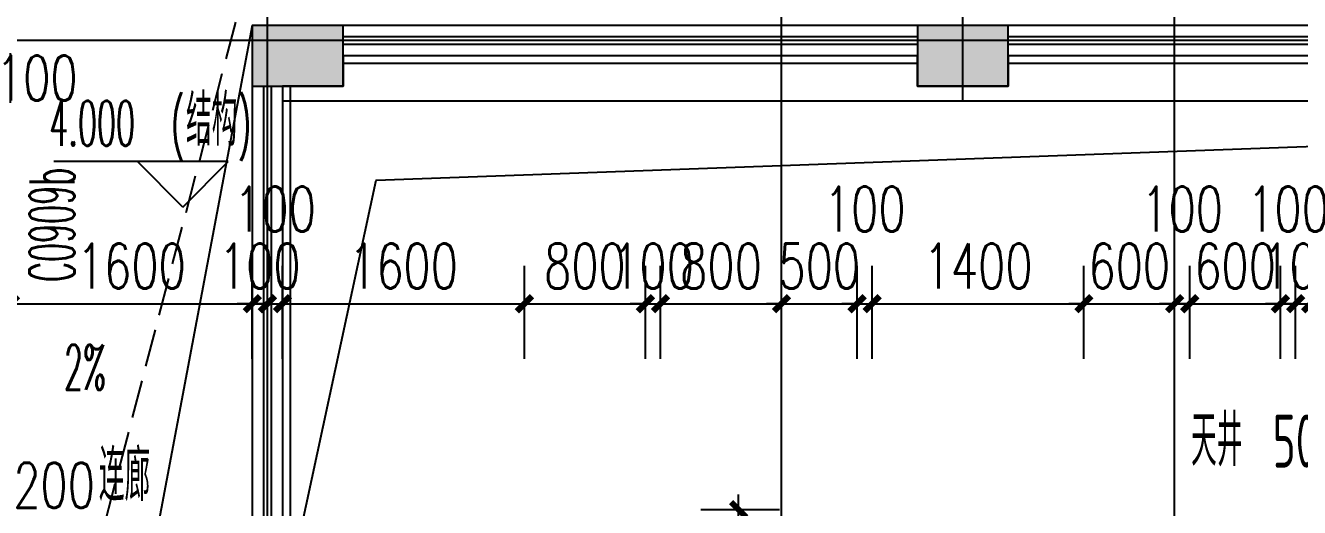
# Model space of a CAD drawing. Extents: x -129588 to 17450, y 1144 to 109436.
# Drawn here: x -38914 to -30488, y 84813 to 87998 of the extents above; entities that cross this region are included whole.
import ezdxf

# ---------------------------------------------------------------- set-up
doc = ezdxf.new("R2010")
doc.units = 0
doc.header["$LTSCALE"] = 1000
doc.header["$MEASUREMENT"] = 0
doc.linetypes.add('DASH', pattern=[0.35, 0.25, -0.1])
doc.layers.add('A-area(算全面积)', color=21, linetype='Continuous', plot=False)
doc.layers.add('A-area(算半面积)', color=23, linetype='Continuous', plot=False)
for name, color, linetype in [('A-洞口', 105, 'Continuous'), ('A-疏散距离', 105, 'DASH'), ('A-看线', 105, 'Continuous'), ('A-第三道尺寸线', 105, 'Continuous'), ('A-线脚看线', 9, 'Continuous'), ('AE-FLOR', 151, 'Continuous'), ('DIM_ELEV', 3, 'Continuous'), ('DIM_SYMB', 3, 'Continuous'), ('DOTE', 16, 'Continuous'), ('LABEL_PM', 7, 'Continuous'), ('PUB_HATCH', 8, 'Continuous'), ('PUB_TEXT', 7, 'Continuous'), ('WINDOW', 4, 'Continuous'), ('WINDOW_TEXT', 7, 'Continuous'), ('ys', 154, 'Continuous'), ('剪力墙', 6, 'Continuous'), ('栏杆', 142, 'Continuous')]:
    doc.layers.add(name, color=color, linetype=linetype)
doc.styles.add('_TCH_DIM', font='SIMPLEX.shx', dxfattribs={"width": 0.7, "bigfont": 'GBCBIG.shx'})
doc.styles.add('_TCH_DIM_T3', font='SIMPLEX.shx', dxfattribs={"width": 0.705882, "bigfont": 'GBCBIG.shx'})
doc.styles.add('_TCH_WINDOW', font='SIMPLEX.shx', dxfattribs={"width": 0.7, "height": 3.5, "bigfont": 'GBCBIG.shx'})
doc.styles.get("Standard").update_dxf_attribs({"font": 'gbenor.shx', "width": 0.7, "bigfont": 'gbcbig.shx'})
doc.dimstyles.new('_TCH_ARCH&&100', dxfattribs={"dimtxt": 297.5, "dimasz": 100, "dimexe": 250, "dimexo": 300, "dimgap": 100, "dimtad": 1, "dimdec": 0, "dimzin": 0, "dimdsep": 46, "dimtxsty": '_TCH_DIM_T3', "dimblk": 'ARCHTICK', "dimcen": 0.09, "dimclrt": 7, "dimazin": 2, "dimtfac": 1, "dimtdec": 0, "dimtix": 1, "dimtmove": 2, "dimatfit": 3, "dimfxl": 0, "dimtolj": 1, "dimtzin": 0, "dimarcsym": 0})

# ---------------------------------------------------------------- blocks, each defined once
blk = doc.blocks.new('zhouxianssceng0329')
at = {"layer": 'DOTE'}
for p, q in [((-37313.7, 132089.9), (-37313.7, 156469.4)), ((-33913.7, 132089.9), (-33913.7, 156469.4)), ((-32713.7, 146898.2), (-32713.7, 156469.4)), ((-31313.7, 140298.2), (-31313.7, 156469.4)), ((-20013.7, 147298.2), (-44988.6, 147298.2))]:
    blk.add_line(p, q, dxfattribs=at)
blk = doc.blocks.new('jgjlq030328')
at = {"layer": 'PUB_HATCH'}
for points in [[(-283735, 20511.9), (-283135, 20511.9), (-283135, 20911.9), (-283735, 20911.9)], [(-279335, 20511.9), (-278735, 20511.9), (-278735, 20911.9), (-279335, 20911.9)]]:
    blk.add_hatch(color=256, dxfattribs=at).paths.add_polyline_path(points)
at = {"layer": '剪力墙'}
for points in [[(-283735, 20511.9), (-283135, 20511.9), (-283135, 20911.9), (-283735, 20911.9)], [(-279335, 20511.9), (-278735, 20511.9), (-278735, 20911.9), (-279335, 20911.9)]]:
    blk.add_lwpolyline(points, close=True, dxfattribs=at)
for points in [[(-283535, 20511.9), (-283535, 20511.9)], [(-279135, 20511.9), (-279135, 20511.9)]]:
    blk.add_lwpolyline(points, dxfattribs=at)
blk = doc.blocks.new('$TCHSYS$WIN2D')
for p, q in [((-0.5, 0.5), (0.5, 0.5)), ((-0.5, 0.5), (-0.5, -0.5)), ((0.5, 0.5), (0.5, -0.5)), ((0.5, 0.1667), (-0.5, 0.1667)), ((0.5, -0.1667), (-0.5, -0.1667)), ((-0.5, -0.5), (0.5, -0.5))]:
    blk.add_line(p, q)
blk = doc.blocks.new('_ArchTick')
at = {"color": 0, "linetype": 'ByBlock', "const_width": 0.4}
blk.add_lwpolyline([(-0.5, -0.5), (0.5, 0.5)], dxfattribs=at)
blk = doc.blocks.new('*D990')
at = {"layer": 'A-第三道尺寸线', "color": 0, "lineweight": -2, "transparency": 16777216}
for p, q in [((21109.3, 172441.8), (21109.3, 173061.7)), ((21209.3, 172441.8), (21209.3, 173061.7)), ((21109.3, 172811.7), (21009.3, 172811.7)), ((21109.3, 172811.7), (21209.3, 172811.7)), ((21209.3, 172811.7), (21309.3, 172811.7))]:
    blk.add_line(p, q, dxfattribs=at)
at = {"layer": 'Defpoints', "color": 0, "transparency": 16777216}
for p in [(21209.3, 172811.7), (21109.3, 172141.8), (21209.3, 172141.8)]:
    blk.add_point(p, dxfattribs=at)
at = {"layer": 'A-第三道尺寸线', "color": 0, "lineweight": -2, "transparency": 16777216, "xscale": 100, "yscale": 100, "zscale": 100}
blk.add_blockref('_ArchTick', (21109.3, 172811.7), dxfattribs=at)
at = {"layer": 'A-第三道尺寸线', "color": 0, "lineweight": -2, "transparency": 16777216, "xscale": 100, "yscale": 100, "zscale": 100, "rotation": 180}
blk.add_blockref('_ArchTick', (21209.3, 172811.7), dxfattribs=at)
at = {"layer": 'A-第三道尺寸线', "color": 7, "transparency": 16777216, "insert": (21484.3, 173086.7), "char_height": 297.5, "attachment_point": 5, "style": '_TCH_DIM_T3'}
blk.add_mtext('\\A1;100', dxfattribs=at)
blk = doc.blocks.new('*D1026')
at = {"layer": 'A-第三道尺寸线', "color": 0, "lineweight": -2, "transparency": 16777216}
for p, q in [((-3270.7, 169734.8), (-3270.7, 170370.7)), ((-3070.7, 169734.8), (-3070.7, 170370.7)), ((-3270.7, 170120.7), (-3370.7, 170120.7)), ((-3270.7, 170120.7), (-3070.7, 170120.7)), ((-3070.7, 170120.7), (-2970.7, 170120.7))]:
    blk.add_line(p, q, dxfattribs=at)
at = {"layer": 'Defpoints', "color": 0, "transparency": 16777216}
for p in [(-3070.7, 170120.7), (-3270.7, 169434.8), (-3070.7, 169434.8)]:
    blk.add_point(p, dxfattribs=at)
at = {"layer": 'A-第三道尺寸线', "color": 0, "lineweight": -2, "transparency": 16777216, "xscale": 100, "yscale": 100, "zscale": 100}
blk.add_blockref('_ArchTick', (-3270.7, 170120.7), dxfattribs=at)
at = {"layer": 'A-第三道尺寸线', "color": 0, "lineweight": -2, "transparency": 16777216, "xscale": 100, "yscale": 100, "zscale": 100, "rotation": 180}
blk.add_blockref('_ArchTick', (-3070.7, 170120.7), dxfattribs=at)
at = {"layer": 'A-第三道尺寸线', "color": 7, "transparency": 16777216, "insert": (-2781.7, 170395.7), "char_height": 297.5, "attachment_point": 5, "style": '_TCH_DIM_T3'}
blk.add_mtext('\\A1;200', dxfattribs=at)
blk = doc.blocks.new('ssxianjiao0329')
at = {"layer": 'A-线脚看线'}
for points in [[(-36813.7, 147148.2), (-33013.7, 147148.2)], [(-32413.7, 147148.2), (-22513.7, 147148.2)], [(-37163.7, 146998.2), (-37163.7, 143498.2)]]:
    blk.add_lwpolyline(points, dxfattribs=at)
blk = doc.blocks.new('3-122')
at = {"layer": 'A-area(算全面积)'}
blk.add_lwpolyline([(-158972, 87498.2), (-158972, 87498.2), (-158972, 87498.2), (-158972, 84098.2), (-156422, 84098.2), (-156422, 84098.2), (-155172, 84098.2), (-155172, 84098.2), (-153572, 84098.2), (-153572, 84298.2), (-152972, 84298.2), (-152972, 80998.2), (-151572, 80998.2), (-151572, 84298.2), (-150972, 84298.2), (-150972, 84098.2), (-149471.9, 84098.2), (-149471.9, 84098.2), (-148222, 84098.2), (-148222, 84098.2), (-147321.9, 84098.2), (-147322, 85698.2), (-143872, 85698.2), (-143872, 87498.2)], close=True, dxfattribs=at)
at = {"layer": 'A-看线'}
blk.add_lwpolyline([(-143872, 87498.2), (-158972, 87498.2)], dxfattribs=at)
at = {"layer": 'AE-FLOR'}
for points in [[(-154772, 87998.2), (-158572, 87998.2)], [(-144272, 87998.2), (-154172, 87998.2)], [(-154772, 87798.2), (-158572, 87798.2)], [(-144272, 87798.2), (-154172, 87798.2)], [(-159172, 87598.2), (-159172, 84098.2)], [(-158972, 87598.2), (-158972, 84098.2)]]:
    blk.add_lwpolyline(points, dxfattribs=at)
at = {"layer": 'DIM_ELEV'}
for p, q in [((-159331.3, 87098.4), (-160484.6, 87098.4)), ((-159631.3, 86798.4), (-159931.3, 87098.4)), ((-159631.3, 86798.4), (-159331.3, 87098.4))]:
    blk.add_line(p, q, dxfattribs=at)
at = {"layer": '栏杆'}
for points in [[(-154772, 87923.2), (-158572, 87923.2)], [(-144272, 87923.2), (-154172, 87923.2)], [(-154772, 87873.2), (-158572, 87873.2)], [(-144272, 87873.2), (-154172, 87873.2)], [(-159097, 87598.2), (-159097, 84098.2)], [(-159047, 87598.2), (-159047, 84098.2)]]:
    blk.add_lwpolyline(points, dxfattribs=at)
at = {"layer": 'PUB_TEXT', "style": '_TCH_DIM'}
for s, height, width, p in [('(', 297.5, 0.494118, (-159708.4, 87203.4)), ('结构', 337.59, 0.7, (-159610.4, 87203.4)), (')', 297.5, 0.494118, (-159266.3, 87203.4)), ('4.000', 297.5, 0.494118, (-160514.6, 87203.4))]:
    blk.add_text(s, height=height, dxfattribs=dict(at, width=width)).set_placement(p)
at = {"layer": 'PUB_TEXT', "width": 0.7}
for s, height, p in [('天井', 337.59, (-152963.6, 85087)), ('50m', 350, (-152423.4, 85076.4)), ('连廊', 337.59, (-160187, 84856.1))]:
    blk.add_text(s, height=height, dxfattribs=at).set_placement(p)
blk = doc.blocks.new('*D422')
at = {"layer": 'A-第三道尺寸线', "color": 0, "lineweight": -2, "transparency": 16777216}
for p, q in [((-34197.1, 84798.2), (-34197.1, 84898.2)), ((-33927.3, 84798.2), (-34447.1, 84798.2)), ((-34197.1, 84098.2), (-34197.1, 84798.2)), ((-33927.3, 84098.2), (-34447.1, 84098.2)), ((-34197.1, 84098.2), (-34197.1, 83998.2))]:
    blk.add_line(p, q, dxfattribs=at)
at = {"layer": 'Defpoints', "color": 0, "transparency": 16777216}
for p in [(-34197.1, 84798.2), (-33627.3, 84798.2), (-33627.3, 84098.2)]:
    blk.add_point(p, dxfattribs=at)
at = {"layer": 'A-第三道尺寸线', "color": 0, "lineweight": -2, "transparency": 16777216, "xscale": 100, "yscale": 100, "zscale": 100}
for p, rotation in [((-34197.1, 84798.2), 270), ((-34197.1, 84098.2), 90)]:
    blk.add_blockref('_ArchTick', p, dxfattribs=dict(at, rotation=rotation))
at = {"layer": 'A-第三道尺寸线', "color": 7, "transparency": 16777216, "insert": (-34445.8, 84448.2), "char_height": 297.5, "attachment_point": 5, "rotation": 90, "style": '_TCH_DIM_T3'}
blk.add_mtext('\\A1;700', dxfattribs=at)
blk = doc.blocks.new('*D472')
at = {"layer": 'A-第三道尺寸线', "color": 0, "lineweight": -2, "transparency": 16777216}
for p, q in [((-39013.7, 85796.1), (-39013.7, 86409.5)), ((-37413.7, 85796.1), (-37413.7, 86409.5)), ((-39013.7, 86159.5), (-37413.7, 86159.5))]:
    blk.add_line(p, q, dxfattribs=at)
at = {"layer": 'Defpoints', "color": 0, "transparency": 16777216}
for p in [(-37413.7, 86159.5), (-39013.7, 85496.1), (-37413.7, 85496.1)]:
    blk.add_point(p, dxfattribs=at)
at = {"layer": 'A-第三道尺寸线', "color": 0, "lineweight": -2, "transparency": 16777216, "xscale": 100, "yscale": 100, "zscale": 100, "rotation": 180}
blk.add_blockref('_ArchTick', (-39013.7, 86159.5), dxfattribs=at)
at = {"layer": 'A-第三道尺寸线', "color": 0, "lineweight": -2, "transparency": 16777216, "xscale": 100, "yscale": 100, "zscale": 100}
blk.add_blockref('_ArchTick', (-37413.7, 86159.5), dxfattribs=at)
at = {"layer": 'A-第三道尺寸线', "color": 7, "transparency": 16777216, "insert": (-38213.7, 86408.2), "char_height": 297.5, "attachment_point": 5, "style": '_TCH_DIM_T3'}
blk.add_mtext('\\A1;1600', dxfattribs=at)
blk = doc.blocks.new('*D473')
at = {"layer": 'A-第三道尺寸线', "color": 0, "lineweight": -2, "transparency": 16777216}
for p, q in [((-37413.7, 85796.1), (-37413.7, 86409.5)), ((-37313.7, 85796.1), (-37313.7, 86409.5)), ((-37413.7, 86159.5), (-37513.7, 86159.5)), ((-37413.7, 86159.5), (-37313.7, 86159.5)), ((-37313.7, 86159.5), (-37213.7, 86159.5))]:
    blk.add_line(p, q, dxfattribs=at)
at = {"layer": 'Defpoints', "color": 0, "transparency": 16777216}
for p in [(-37313.7, 86159.5), (-37413.7, 85496.1), (-37313.7, 85496.1)]:
    blk.add_point(p, dxfattribs=at)
at = {"layer": 'A-第三道尺寸线', "color": 0, "lineweight": -2, "transparency": 16777216, "xscale": 100, "yscale": 100, "zscale": 100}
blk.add_blockref('_ArchTick', (-37413.7, 86159.5), dxfattribs=at)
at = {"layer": 'A-第三道尺寸线', "color": 0, "lineweight": -2, "transparency": 16777216, "xscale": 100, "yscale": 100, "zscale": 100, "rotation": 180}
blk.add_blockref('_ArchTick', (-37313.7, 86159.5), dxfattribs=at)
at = {"layer": 'A-第三道尺寸线', "color": 7, "transparency": 16777216, "insert": (-37363.7, 86408.2), "char_height": 297.5, "attachment_point": 5, "style": '_TCH_DIM_T3'}
blk.add_mtext('\\A1;100', dxfattribs=at)
blk = doc.blocks.new('*D474')
at = {"layer": 'A-第三道尺寸线', "color": 0, "lineweight": -2, "transparency": 16777216}
for p, q in [((-37313.7, 85796.1), (-37313.7, 86409.5)), ((-37213.7, 85796.1), (-37213.7, 86409.5)), ((-37313.7, 86159.5), (-37413.7, 86159.5)), ((-37313.7, 86159.5), (-37213.7, 86159.5)), ((-37213.7, 86159.5), (-37113.7, 86159.5))]:
    blk.add_line(p, q, dxfattribs=at)
at = {"layer": 'Defpoints', "color": 0, "transparency": 16777216}
for p in [(-37213.7, 86159.5), (-37313.7, 85496.1), (-37213.7, 85496.1)]:
    blk.add_point(p, dxfattribs=at)
at = {"layer": 'A-第三道尺寸线', "color": 0, "lineweight": -2, "transparency": 16777216, "xscale": 100, "yscale": 100, "zscale": 100}
blk.add_blockref('_ArchTick', (-37313.7, 86159.5), dxfattribs=at)
at = {"layer": 'A-第三道尺寸线', "color": 0, "lineweight": -2, "transparency": 16777216, "xscale": 100, "yscale": 100, "zscale": 100, "rotation": 180}
blk.add_blockref('_ArchTick', (-37213.7, 86159.5), dxfattribs=at)
at = {"layer": 'A-第三道尺寸线', "color": 7, "transparency": 16777216, "insert": (-37263.7, 86784.5), "char_height": 297.5, "attachment_point": 5, "style": '_TCH_DIM_T3'}
blk.add_mtext('\\A1;100', dxfattribs=at)
blk = doc.blocks.new('*D475')
at = {"layer": 'A-第三道尺寸线', "color": 0, "lineweight": -2, "transparency": 16777216}
for p, q in [((-37213.7, 85796.1), (-37213.7, 86409.5)), ((-35613.8, 85796.1), (-35613.8, 86409.5)), ((-37213.7, 86159.5), (-35613.8, 86159.5))]:
    blk.add_line(p, q, dxfattribs=at)
at = {"layer": 'Defpoints', "color": 0, "transparency": 16777216}
for p in [(-35613.8, 86159.5), (-37213.7, 85496.1), (-35613.8, 85496.1)]:
    blk.add_point(p, dxfattribs=at)
at = {"layer": 'A-第三道尺寸线', "color": 0, "lineweight": -2, "transparency": 16777216, "xscale": 100, "yscale": 100, "zscale": 100, "rotation": 180}
blk.add_blockref('_ArchTick', (-37213.7, 86159.5), dxfattribs=at)
at = {"layer": 'A-第三道尺寸线', "color": 0, "lineweight": -2, "transparency": 16777216, "xscale": 100, "yscale": 100, "zscale": 100}
blk.add_blockref('_ArchTick', (-35613.8, 86159.5), dxfattribs=at)
at = {"layer": 'A-第三道尺寸线', "color": 7, "transparency": 16777216, "insert": (-36413.8, 86408.2), "char_height": 297.5, "attachment_point": 5, "style": '_TCH_DIM_T3'}
blk.add_mtext('\\A1;1600', dxfattribs=at)
blk = doc.blocks.new('*D476')
at = {"layer": 'A-第三道尺寸线', "color": 0, "lineweight": -2, "transparency": 16777216}
for p, q in [((-35613.8, 85796.1), (-35613.8, 86409.5)), ((-34813.7, 85796.1), (-34813.7, 86409.5)), ((-35613.8, 86159.5), (-34813.7, 86159.5))]:
    blk.add_line(p, q, dxfattribs=at)
at = {"layer": 'Defpoints', "color": 0, "transparency": 16777216}
for p in [(-34813.7, 86159.5), (-35613.8, 85496.1), (-34813.7, 85496.1)]:
    blk.add_point(p, dxfattribs=at)
at = {"layer": 'A-第三道尺寸线', "color": 0, "lineweight": -2, "transparency": 16777216, "xscale": 100, "yscale": 100, "zscale": 100, "rotation": 180}
blk.add_blockref('_ArchTick', (-35613.8, 86159.5), dxfattribs=at)
at = {"layer": 'A-第三道尺寸线', "color": 0, "lineweight": -2, "transparency": 16777216, "xscale": 100, "yscale": 100, "zscale": 100}
blk.add_blockref('_ArchTick', (-34813.7, 86159.5), dxfattribs=at)
at = {"layer": 'A-第三道尺寸线', "color": 7, "transparency": 16777216, "insert": (-35213.8, 86408.2), "char_height": 297.5, "attachment_point": 5, "style": '_TCH_DIM_T3'}
blk.add_mtext('\\A1;800', dxfattribs=at)
blk = doc.blocks.new('*D477')
at = {"layer": 'A-第三道尺寸线', "color": 0, "lineweight": -2, "transparency": 16777216}
for p, q in [((-34813.7, 85796.1), (-34813.7, 86409.5)), ((-34713.7, 85796.1), (-34713.7, 86409.5)), ((-34813.7, 86159.5), (-34913.7, 86159.5)), ((-34813.7, 86159.5), (-34713.7, 86159.5)), ((-34713.7, 86159.5), (-34613.7, 86159.5))]:
    blk.add_line(p, q, dxfattribs=at)
at = {"layer": 'Defpoints', "color": 0, "transparency": 16777216}
for p in [(-34713.7, 86159.5), (-34813.7, 85496.1), (-34713.7, 85496.1)]:
    blk.add_point(p, dxfattribs=at)
at = {"layer": 'A-第三道尺寸线', "color": 0, "lineweight": -2, "transparency": 16777216, "xscale": 100, "yscale": 100, "zscale": 100}
blk.add_blockref('_ArchTick', (-34813.7, 86159.5), dxfattribs=at)
at = {"layer": 'A-第三道尺寸线', "color": 0, "lineweight": -2, "transparency": 16777216, "xscale": 100, "yscale": 100, "zscale": 100, "rotation": 180}
blk.add_blockref('_ArchTick', (-34713.7, 86159.5), dxfattribs=at)
at = {"layer": 'A-第三道尺寸线', "color": 7, "transparency": 16777216, "insert": (-34763.7, 86408.2), "char_height": 297.5, "attachment_point": 5, "style": '_TCH_DIM_T3'}
blk.add_mtext('\\A1;100', dxfattribs=at)
blk = doc.blocks.new('*D478')
at = {"layer": 'A-第三道尺寸线', "color": 0, "lineweight": -2, "transparency": 16777216}
for p, q in [((-34713.7, 85796.1), (-34713.7, 86409.5)), ((-33913.7, 85796.1), (-33913.7, 86409.5)), ((-34713.7, 86159.5), (-33913.7, 86159.5))]:
    blk.add_line(p, q, dxfattribs=at)
at = {"layer": 'Defpoints', "color": 0, "transparency": 16777216}
for p in [(-33913.7, 86159.5), (-34713.7, 85496.1), (-33913.7, 85496.1)]:
    blk.add_point(p, dxfattribs=at)
at = {"layer": 'A-第三道尺寸线', "color": 0, "lineweight": -2, "transparency": 16777216, "xscale": 100, "yscale": 100, "zscale": 100, "rotation": 180}
blk.add_blockref('_ArchTick', (-34713.7, 86159.5), dxfattribs=at)
at = {"layer": 'A-第三道尺寸线', "color": 0, "lineweight": -2, "transparency": 16777216, "xscale": 100, "yscale": 100, "zscale": 100}
blk.add_blockref('_ArchTick', (-33913.7, 86159.5), dxfattribs=at)
at = {"layer": 'A-第三道尺寸线', "color": 7, "transparency": 16777216, "insert": (-34313.7, 86408.2), "char_height": 297.5, "attachment_point": 5, "style": '_TCH_DIM_T3'}
blk.add_mtext('\\A1;800', dxfattribs=at)
blk = doc.blocks.new('*D479')
at = {"layer": 'A-第三道尺寸线', "color": 0, "lineweight": -2, "transparency": 16777216}
for p, q in [((-33913.7, 85796.1), (-33913.7, 86409.5)), ((-33413.7, 85796.1), (-33413.7, 86409.5)), ((-33913.7, 86159.5), (-34013.7, 86159.5)), ((-33913.7, 86159.5), (-33413.7, 86159.5)), ((-33413.7, 86159.5), (-33313.7, 86159.5))]:
    blk.add_line(p, q, dxfattribs=at)
at = {"layer": 'Defpoints', "color": 0, "transparency": 16777216}
for p in [(-33413.7, 86159.5), (-33913.7, 85496.1), (-33413.7, 85496.1)]:
    blk.add_point(p, dxfattribs=at)
at = {"layer": 'A-第三道尺寸线', "color": 0, "lineweight": -2, "transparency": 16777216, "xscale": 100, "yscale": 100, "zscale": 100}
blk.add_blockref('_ArchTick', (-33913.7, 86159.5), dxfattribs=at)
at = {"layer": 'A-第三道尺寸线', "color": 0, "lineweight": -2, "transparency": 16777216, "xscale": 100, "yscale": 100, "zscale": 100, "rotation": 180}
blk.add_blockref('_ArchTick', (-33413.7, 86159.5), dxfattribs=at)
at = {"layer": 'A-第三道尺寸线', "color": 7, "transparency": 16777216, "insert": (-33663.7, 86408.2), "char_height": 297.5, "attachment_point": 5, "style": '_TCH_DIM_T3'}
blk.add_mtext('\\A1;500', dxfattribs=at)
blk = doc.blocks.new('*D480')
at = {"layer": 'A-第三道尺寸线', "color": 0, "lineweight": -2, "transparency": 16777216}
for p, q in [((-33413.7, 85796.1), (-33413.7, 86409.5)), ((-33313.7, 85796.1), (-33313.7, 86409.5)), ((-33413.7, 86159.5), (-33513.7, 86159.5)), ((-33413.7, 86159.5), (-33313.7, 86159.5)), ((-33313.7, 86159.5), (-33213.7, 86159.5))]:
    blk.add_line(p, q, dxfattribs=at)
at = {"layer": 'Defpoints', "color": 0, "transparency": 16777216}
for p in [(-33313.7, 86159.5), (-33413.7, 85496.1), (-33313.7, 85496.1)]:
    blk.add_point(p, dxfattribs=at)
at = {"layer": 'A-第三道尺寸线', "color": 0, "lineweight": -2, "transparency": 16777216, "xscale": 100, "yscale": 100, "zscale": 100}
blk.add_blockref('_ArchTick', (-33413.7, 86159.5), dxfattribs=at)
at = {"layer": 'A-第三道尺寸线', "color": 0, "lineweight": -2, "transparency": 16777216, "xscale": 100, "yscale": 100, "zscale": 100, "rotation": 180}
blk.add_blockref('_ArchTick', (-33313.7, 86159.5), dxfattribs=at)
at = {"layer": 'A-第三道尺寸线', "color": 7, "transparency": 16777216, "insert": (-33363.7, 86784.5), "char_height": 297.5, "attachment_point": 5, "style": '_TCH_DIM_T3'}
blk.add_mtext('\\A1;100', dxfattribs=at)
blk = doc.blocks.new('*D481')
at = {"layer": 'A-第三道尺寸线', "color": 0, "lineweight": -2, "transparency": 16777216}
for p, q in [((-33313.7, 85796.1), (-33313.7, 86409.5)), ((-31913.7, 85796.1), (-31913.7, 86409.5)), ((-33313.7, 86159.5), (-31913.7, 86159.5))]:
    blk.add_line(p, q, dxfattribs=at)
at = {"layer": 'Defpoints', "color": 0, "transparency": 16777216}
for p in [(-31913.7, 86159.5), (-33313.7, 85496.1), (-31913.7, 85496.1)]:
    blk.add_point(p, dxfattribs=at)
at = {"layer": 'A-第三道尺寸线', "color": 0, "lineweight": -2, "transparency": 16777216, "xscale": 100, "yscale": 100, "zscale": 100, "rotation": 180}
blk.add_blockref('_ArchTick', (-33313.7, 86159.5), dxfattribs=at)
at = {"layer": 'A-第三道尺寸线', "color": 0, "lineweight": -2, "transparency": 16777216, "xscale": 100, "yscale": 100, "zscale": 100}
blk.add_blockref('_ArchTick', (-31913.7, 86159.5), dxfattribs=at)
at = {"layer": 'A-第三道尺寸线', "color": 7, "transparency": 16777216, "insert": (-32613.7, 86408.2), "char_height": 297.5, "attachment_point": 5, "style": '_TCH_DIM_T3'}
blk.add_mtext('\\A1;1400', dxfattribs=at)
blk = doc.blocks.new('*D482')
at = {"layer": 'A-第三道尺寸线', "color": 0, "lineweight": -2, "transparency": 16777216}
for p, q in [((-31913.7, 85796.1), (-31913.7, 86409.5)), ((-31313.7, 85796.1), (-31313.7, 86409.5)), ((-31913.7, 86159.5), (-32013.7, 86159.5)), ((-31913.7, 86159.5), (-31313.7, 86159.5)), ((-31313.7, 86159.5), (-31213.7, 86159.5))]:
    blk.add_line(p, q, dxfattribs=at)
at = {"layer": 'Defpoints', "color": 0, "transparency": 16777216}
for p in [(-31313.7, 86159.5), (-31913.7, 85496.1), (-31313.7, 85496.1)]:
    blk.add_point(p, dxfattribs=at)
at = {"layer": 'A-第三道尺寸线', "color": 0, "lineweight": -2, "transparency": 16777216, "xscale": 100, "yscale": 100, "zscale": 100}
blk.add_blockref('_ArchTick', (-31913.7, 86159.5), dxfattribs=at)
at = {"layer": 'A-第三道尺寸线', "color": 0, "lineweight": -2, "transparency": 16777216, "xscale": 100, "yscale": 100, "zscale": 100, "rotation": 180}
blk.add_blockref('_ArchTick', (-31313.7, 86159.5), dxfattribs=at)
at = {"layer": 'A-第三道尺寸线', "color": 7, "transparency": 16777216, "insert": (-31613.7, 86408.2), "char_height": 297.5, "attachment_point": 5, "style": '_TCH_DIM_T3'}
blk.add_mtext('\\A1;600', dxfattribs=at)
blk = doc.blocks.new('*D483')
at = {"layer": 'A-第三道尺寸线', "color": 0, "lineweight": -2, "transparency": 16777216}
for p, q in [((-31313.7, 85796.1), (-31313.7, 86409.5)), ((-31213.7, 85796.1), (-31213.7, 86409.5)), ((-31313.7, 86159.5), (-31413.7, 86159.5)), ((-31313.7, 86159.5), (-31213.7, 86159.5)), ((-31213.7, 86159.5), (-31113.7, 86159.5))]:
    blk.add_line(p, q, dxfattribs=at)
at = {"layer": 'Defpoints', "color": 0, "transparency": 16777216}
for p in [(-31213.7, 86159.5), (-31313.7, 85496.1), (-31213.7, 85496.1)]:
    blk.add_point(p, dxfattribs=at)
at = {"layer": 'A-第三道尺寸线', "color": 0, "lineweight": -2, "transparency": 16777216, "xscale": 100, "yscale": 100, "zscale": 100}
blk.add_blockref('_ArchTick', (-31313.7, 86159.5), dxfattribs=at)
at = {"layer": 'A-第三道尺寸线', "color": 0, "lineweight": -2, "transparency": 16777216, "xscale": 100, "yscale": 100, "zscale": 100, "rotation": 180}
blk.add_blockref('_ArchTick', (-31213.7, 86159.5), dxfattribs=at)
at = {"layer": 'A-第三道尺寸线', "color": 7, "transparency": 16777216, "insert": (-31263.7, 86784.5), "char_height": 297.5, "attachment_point": 5, "style": '_TCH_DIM_T3'}
blk.add_mtext('\\A1;100', dxfattribs=at)
blk = doc.blocks.new('*D484')
at = {"layer": 'A-第三道尺寸线', "color": 0, "lineweight": -2, "transparency": 16777216}
for p, q in [((-31213.7, 85796.1), (-31213.7, 86409.5)), ((-30613.7, 85796.1), (-30613.7, 86409.5)), ((-31213.7, 86159.5), (-31313.7, 86159.5)), ((-31213.7, 86159.5), (-30613.7, 86159.5)), ((-30613.7, 86159.5), (-30513.7, 86159.5))]:
    blk.add_line(p, q, dxfattribs=at)
at = {"layer": 'Defpoints', "color": 0, "transparency": 16777216}
for p in [(-30613.7, 86159.5), (-31213.7, 85496.1), (-30613.7, 85496.1)]:
    blk.add_point(p, dxfattribs=at)
at = {"layer": 'A-第三道尺寸线', "color": 0, "lineweight": -2, "transparency": 16777216, "xscale": 100, "yscale": 100, "zscale": 100}
blk.add_blockref('_ArchTick', (-31213.7, 86159.5), dxfattribs=at)
at = {"layer": 'A-第三道尺寸线', "color": 0, "lineweight": -2, "transparency": 16777216, "xscale": 100, "yscale": 100, "zscale": 100, "rotation": 180}
blk.add_blockref('_ArchTick', (-30613.7, 86159.5), dxfattribs=at)
at = {"layer": 'A-第三道尺寸线', "color": 7, "transparency": 16777216, "insert": (-30913.7, 86408.2), "char_height": 297.5, "attachment_point": 5, "style": '_TCH_DIM_T3'}
blk.add_mtext('\\A1;600', dxfattribs=at)
blk = doc.blocks.new('*D485')
at = {"layer": 'A-第三道尺寸线', "color": 0, "lineweight": -2, "transparency": 16777216}
for p, q in [((-30613.7, 85796.1), (-30613.7, 86409.5)), ((-30513.7, 85796.1), (-30513.7, 86409.5)), ((-30613.7, 86159.5), (-30713.7, 86159.5)), ((-30613.7, 86159.5), (-30513.7, 86159.5)), ((-30513.7, 86159.5), (-30413.7, 86159.5))]:
    blk.add_line(p, q, dxfattribs=at)
at = {"layer": 'Defpoints', "color": 0, "transparency": 16777216}
for p in [(-30513.7, 86159.5), (-30613.7, 85496.1), (-30513.7, 85496.1)]:
    blk.add_point(p, dxfattribs=at)
at = {"layer": 'A-第三道尺寸线', "color": 0, "lineweight": -2, "transparency": 16777216, "xscale": 100, "yscale": 100, "zscale": 100}
blk.add_blockref('_ArchTick', (-30613.7, 86159.5), dxfattribs=at)
at = {"layer": 'A-第三道尺寸线', "color": 0, "lineweight": -2, "transparency": 16777216, "xscale": 100, "yscale": 100, "zscale": 100, "rotation": 180}
blk.add_blockref('_ArchTick', (-30513.7, 86159.5), dxfattribs=at)
at = {"layer": 'A-第三道尺寸线', "color": 7, "transparency": 16777216, "insert": (-30563.7, 86784.5), "char_height": 297.5, "attachment_point": 5, "style": '_TCH_DIM_T3'}
blk.add_mtext('\\A1;100', dxfattribs=at)
blk = doc.blocks.new('*D486')
at = {"layer": 'A-第三道尺寸线', "color": 0, "lineweight": -2, "transparency": 16777216}
for p, q in [((-30513.7, 85796.1), (-30513.7, 86409.5)), ((-30413.7, 85796.1), (-30413.7, 86409.5)), ((-30513.7, 86159.5), (-30613.7, 86159.5)), ((-30513.7, 86159.5), (-30413.7, 86159.5)), ((-30413.7, 86159.5), (-30313.7, 86159.5))]:
    blk.add_line(p, q, dxfattribs=at)
at = {"layer": 'Defpoints', "color": 0, "transparency": 16777216}
for p in [(-30413.7, 86159.5), (-30513.7, 85496.1), (-30413.7, 85496.1)]:
    blk.add_point(p, dxfattribs=at)
at = {"layer": 'A-第三道尺寸线', "color": 0, "lineweight": -2, "transparency": 16777216, "xscale": 100, "yscale": 100, "zscale": 100}
blk.add_blockref('_ArchTick', (-30513.7, 86159.5), dxfattribs=at)
at = {"layer": 'A-第三道尺寸线', "color": 0, "lineweight": -2, "transparency": 16777216, "xscale": 100, "yscale": 100, "zscale": 100, "rotation": 180}
blk.add_blockref('_ArchTick', (-30413.7, 86159.5), dxfattribs=at)
at = {"layer": 'A-第三道尺寸线', "color": 7, "transparency": 16777216, "insert": (-30463.7, 86408.2), "char_height": 297.5, "attachment_point": 5, "style": '_TCH_DIM_T3'}
blk.add_mtext('\\A1;100', dxfattribs=at)
blk = doc.blocks.new('a1HUXING0323')
at = {"layer": 'WINDOW'}
ref = blk.add_blockref('$TCHSYS$WIN2D', (21209.3, 172134.8), dxfattribs=dict(at, xscale=-900, yscale=-200, zscale=-900, rotation=270))
ref.add_attrib('A', 'C0909b', (21733, 171739.3), dxfattribs={"layer": 'WINDOW_TEXT', "height": 297.5, "rotation": 90, "style": '_TCH_WINDOW', "width": 0.494118})
at = {"layer": 'A-第三道尺寸线'}
dim = blk.add_linear_dim(base=(21209.3, 172811.7), p1=(21109.3, 172141.8), p2=(21209.3, 172141.8), angle=0, dimstyle='_TCH_ARCH&&100', dxfattribs=at)
dim.commit()
dim.dimension.update_dxf_attribs({"geometry": '*D990', "text_midpoint": (21484.3, 173086.7), "dimtype": 161})
blk = doc.blocks.new('a2huxing0322')
at = {"layer": 'A-第三道尺寸线'}
dim = blk.add_linear_dim(base=(-3070.7, 170120.7), p1=(-3270.7, 169434.8), p2=(-3070.7, 169434.8), angle=0, dimstyle='_TCH_ARCH&&100', dxfattribs=at)
dim.commit()
dim.dimension.update_dxf_attribs({"geometry": '*D1026', "text_midpoint": (-2781.7, 170395.7), "dimtype": 161})

msp = doc.modelspace()

# ---------------------------------------------------------------- block references
msp.add_blockref('zhouxianssceng0329', (0, -59400))
at = {"layer": '剪力墙'}
msp.add_blockref('jgjlq030328', (246321.3, 67086.3), dxfattribs=at)

# ---------------------------------------------------------------- dimensions: what is measured, and where the dimension line sits
at = {"layer": 'A-第三道尺寸线'}
for base, p1, p2, picture, middle in [((-33313.7, 86159.5), (-33413.7, 85496.1), (-33313.7, 85496.1), '*D480', (-33363.7, 86784.5)), ((-31213.7, 86159.5), (-31313.7, 85496.1), (-31213.7, 85496.1), '*D483', (-31263.7, 86784.5)), ((-30513.7, 86159.5), (-30613.7, 85496.1), (-30513.7, 85496.1), '*D485', (-30563.7, 86784.5))]:
    dim = msp.add_linear_dim(base=base, p1=p1, p2=p2, angle=0, dimstyle='_TCH_ARCH&&100', dxfattribs=at)
    dim.commit()
    dim.dimension.update_dxf_attribs({"geometry": picture, "text_midpoint": middle, "dimtype": 129})
for p1, p2, distance, picture, middle in [((-35613.8, 85496.1), (-34813.7, 85496.1), 663.4, '*D476', (-35213.8, 86408.2)), ((-34813.7, 85496.1), (-34713.7, 85496.1), 663.4, '*D477', (-34763.7, 86408.2)), ((-34713.7, 85496.1), (-33913.7, 85496.1), 663.4, '*D478', (-34313.7, 86408.2)), ((-33913.7, 85496.1), (-33413.7, 85496.1), 663.4, '*D479', (-33663.7, 86408.2)), ((-33313.7, 85496.1), (-31913.7, 85496.1), 663.4, '*D481', (-32613.7, 86408.2)), ((-31913.7, 85496.1), (-31313.7, 85496.1), 663.4, '*D482', (-31613.7, 86408.2)), ((-31213.7, 85496.1), (-30613.7, 85496.1), 663.4, '*D484', (-30913.7, 86408.2)), ((-30513.7, 85496.1), (-30413.7, 85496.1), 663.4, '*D486', (-30463.7, 86408.2)), ((-33627.3, 84098.2), (-33627.3, 84798.2), 569.8, '*D422', (-34445.8, 84448.2))]:
    dim = msp.add_aligned_dim(p1=p1, p2=p2, distance=distance, dimstyle='_TCH_ARCH&&100', dxfattribs=at)
    dim.commit()
    dim.dimension.update_dxf_attribs({"geometry": picture, "text_midpoint": middle})

# ---------------------------------------------------------------- next in the draw order: block references
msp.add_blockref('a1HUXING0323', (-60323, -85436.5))

# ---------------------------------------------------------------- next in the draw order: block references
msp.add_blockref('a2huxing0322', (-35943, -85436.6))

# ---------------------------------------------------------------- next in the draw order: linework, layer by layer
at = {"layer": 'A-area(算半面积)'}
msp.add_lwpolyline([(-22513.7, 87798.2), (-32413.7, 87798.2), (-32413.7, 87598.2), (-33013.7, 87598.2), (-33013.7, 87798.2), (-36813.7, 87798.2), (-36813.7, 87598.2), (-37213.7, 87598.2), (-37213.7, 84098.2), (-37413.7, 84098.2), (-37413.7, 82698.2), (-39013.7, 82698.2), (-39013.7, 89298.2), (-33813.7, 89298.2), (-33813.7, 89298.2), (-33813.7, 89498.2), (-33013.7, 89498.2), (-33013.7, 89698.2), (-32413.7, 89698.2), (-32413.7, 89498.2), (-22513.7, 89498.2)], dxfattribs=at)
at = {"layer": 'A-洞口'}
msp.add_lwpolyline([(-37213.7, 84098.2), (-36594.5, 86975.7), (-22163.7, 87498.2)], dxfattribs=at)
at = {"layer": 'A-疏散距离'}
msp.add_lwpolyline([(-38913.7, 82698.2), (-37505.1, 88089.5), (-19213.7, 89298.2)], dxfattribs=at)
at = {"layer": 'DIM_SYMB'}
for points in [[(-38814.7, 85484.8, 0, 0, 0), (-38319.8, 85484.8, 80, 0, 0), (-38019.8, 85484.8, 0, 0, 0)], [(-37559.9, 84262, 0, 0, 0), (-37559.9, 84756.9, 80, 0, 0), (-37559.9, 85056.9, 0, 0, 0)]]:
    msp.add_lwpolyline(points, format="xyseb", dxfattribs=at)
at = {"layer": 'ys'}
msp.add_lwpolyline([(-37413.7, 87998.2), (-38413.7, 82698.2)], dxfattribs=at)

# ---------------------------------------------------------------- next in the draw order: block references
msp.add_blockref('ssxianjiao0329', (0, -59400))
at = {"layer": 'LABEL_PM'}
msp.add_blockref('3-122', (121758.3, 0), dxfattribs=at)

# ---------------------------------------------------------------- next in the draw order: texts
at = {"layer": 'PUB_TEXT', "style": '_TCH_DIM', "width": 0.494118}
msp.add_text('2%', height=297.5, dxfattribs=at).set_placement((-38659, 85589.8))

# ---------------------------------------------------------------- next in the draw order: dimensions: what is measured, and where the dimension line sits
at = {"layer": 'A-第三道尺寸线'}
dim = msp.add_linear_dim(base=(-37213.7, 86159.5), p1=(-37313.7, 85496.1), p2=(-37213.7, 85496.1), angle=0, dimstyle='_TCH_ARCH&&100', dxfattribs=at)
dim.commit()
dim.dimension.update_dxf_attribs({"geometry": '*D474', "text_midpoint": (-37263.7, 86784.5), "dimtype": 129})
for p1, p2, picture, middle in [((-39013.7, 85496.1), (-37413.7, 85496.1), '*D472', (-38213.7, 86408.2)), ((-37413.7, 85496.1), (-37313.7, 85496.1), '*D473', (-37363.7, 86408.2)), ((-37213.7, 85496.1), (-35613.8, 85496.1), '*D475', (-36413.8, 86408.2))]:
    dim = msp.add_aligned_dim(p1=p1, p2=p2, distance=663.4, dimstyle='_TCH_ARCH&&100', dxfattribs=at)
    dim.commit()
    dim.dimension.update_dxf_attribs({"geometry": picture, "text_midpoint": middle})

doc.saveas('drawing.dxf')
